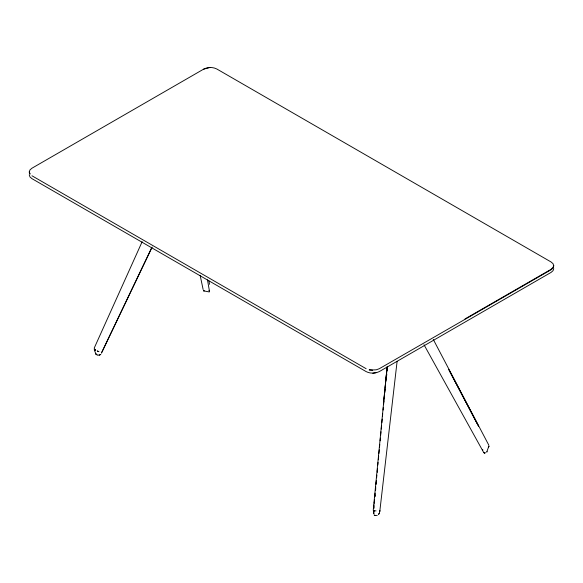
<?xml version="1.0" encoding="UTF-8"?>
<svg xmlns="http://www.w3.org/2000/svg" width="583" height="583" viewBox="0 0 583 583"><rect width="100%" height="100%" fill="white"/><g stroke="black" fill="none" stroke-linecap="round" stroke-linejoin="round"><path stroke-width="0.87" d="M373.237 510.256L387.083 367.29M386.638 375.751L386.806 373.951M387.148 370.351L387.396 367.647M488.831 446.724L488.365 446.724L488.831 446.724L488.911 445.915L486.725 452.153L487.096 451.657M373.688 508.5L374.031 504.893M374.206 503.085L374.548 499.471M374.803 496.767L375.146 493.152M375.408 490.449L375.751 486.834M376.006 484.123L376.348 480.516M376.611 477.805L376.866 475.101M377.208 471.487L377.471 468.783M377.813 465.168L378.068 462.457M378.331 459.754L378.673 456.139M378.928 453.436L379.278 449.821M379.533 447.11L379.788 444.406M380.131 440.792L380.393 438.088M380.648 435.377L380.99 431.77M381.253 429.059L381.595 425.444M381.85 422.741L382.2 419.126M382.455 416.422L382.71 413.711M383.06 410.104L383.315 407.393M383.57 404.682L383.913 401.075M384.175 398.364L384.518 394.757M384.693 392.949L385.035 389.335M385.203 387.535L385.633 383.016M385.808 381.209L387.185 366.765L383.417 404.026M373.798 508.485L373.973 506.678M374.33 503.063L374.592 500.352M374.942 496.738L375.124 494.931M375.561 490.412L375.744 488.605M376.181 484.079L376.356 482.272M377.332 472.332L377.507 470.525M397.11 361.322L379.759 511.677L379.912 510.416M379.635 511.422L379.395 513.229L378.578 514.439L379.074 513.353M29.82 174.164L29.245 171.992L29.988 169.893L31.948 168.217L203.861 69.02C207.92 67.03 212.824 66.928 216.861 69.02L551.052 261.964L553.012 263.647L553.755 265.746L553.18 267.918L551.11 269.732L379.263 368.733L376.254 369.804L369.221 370.118M553.755 268.625L553.012 270.723L551.052 272.414L379.256 371.611C375.139 373.535 370.22 373.732 366.139 371.597L31.948 178.653L29.988 176.97L29.245 174.871M142.165 241.675L94.176 348.175L95.481 350.47L94.861 350.245L95.78 350.172L94.635 350.15L95.102 350.135L94.752 349.443M553.755 265.746L552.852 267.655L550.935 269.397L464.994 318.945M101.362 353.181L151.667 247.746M101.792 352.394L152.178 247.09M373.958 510.635L373.936 511.16L373.47 510.963L373.827 511.298L373.499 510.526L374.046 511.466L373.958 510.635L376.057 510.919M204.327 290.713C203.802 292.017 203.059 289.328 203.642 290.859L209.304 291.959M203.686 69.151L210.223 67.417M377.274 515.343L375.437 515.54L374.016 514.84M99.205 355.142L100.735 354.471L99.205 355.142L97.361 355.025M372.777 373.2L376.173 372.661M369.243 369.673L372.617 370.234M97.128 354.981L95.969 354.187L94.206 349.662M482.571 449.435L482.892 450.047M31.948 175.767L366.139 368.711M96.057 354.209L96.406 354.683L95.94 353.677M424.001 344.742L483.249 451.701M433.293 339.466L488.809 445.172M448.75 369.425L477.914 424.941M449.15 370.351L478.57 426.311M29.245 171.992L30.148 173.894M208.954 290.356L209.414 291.507M200.173 275.482L203.139 289.547M207.475 279.862L209.363 290.582M208.962 280.919L209.53 284.344M373.747 512.909L373.878 513.725L373.696 512.063L373.747 512.909M485.173 452.86L483.854 452.685L485.173 452.86M484.167 452.816L484.641 453.027L483.795 452.248L484.167 452.816M377.026 510.97L377.026 510.97M374.752 515.321L375.474 515.532L374.752 515.321M98.826 351.673L97.427 351.017L98.826 351.673"/></g></svg>
